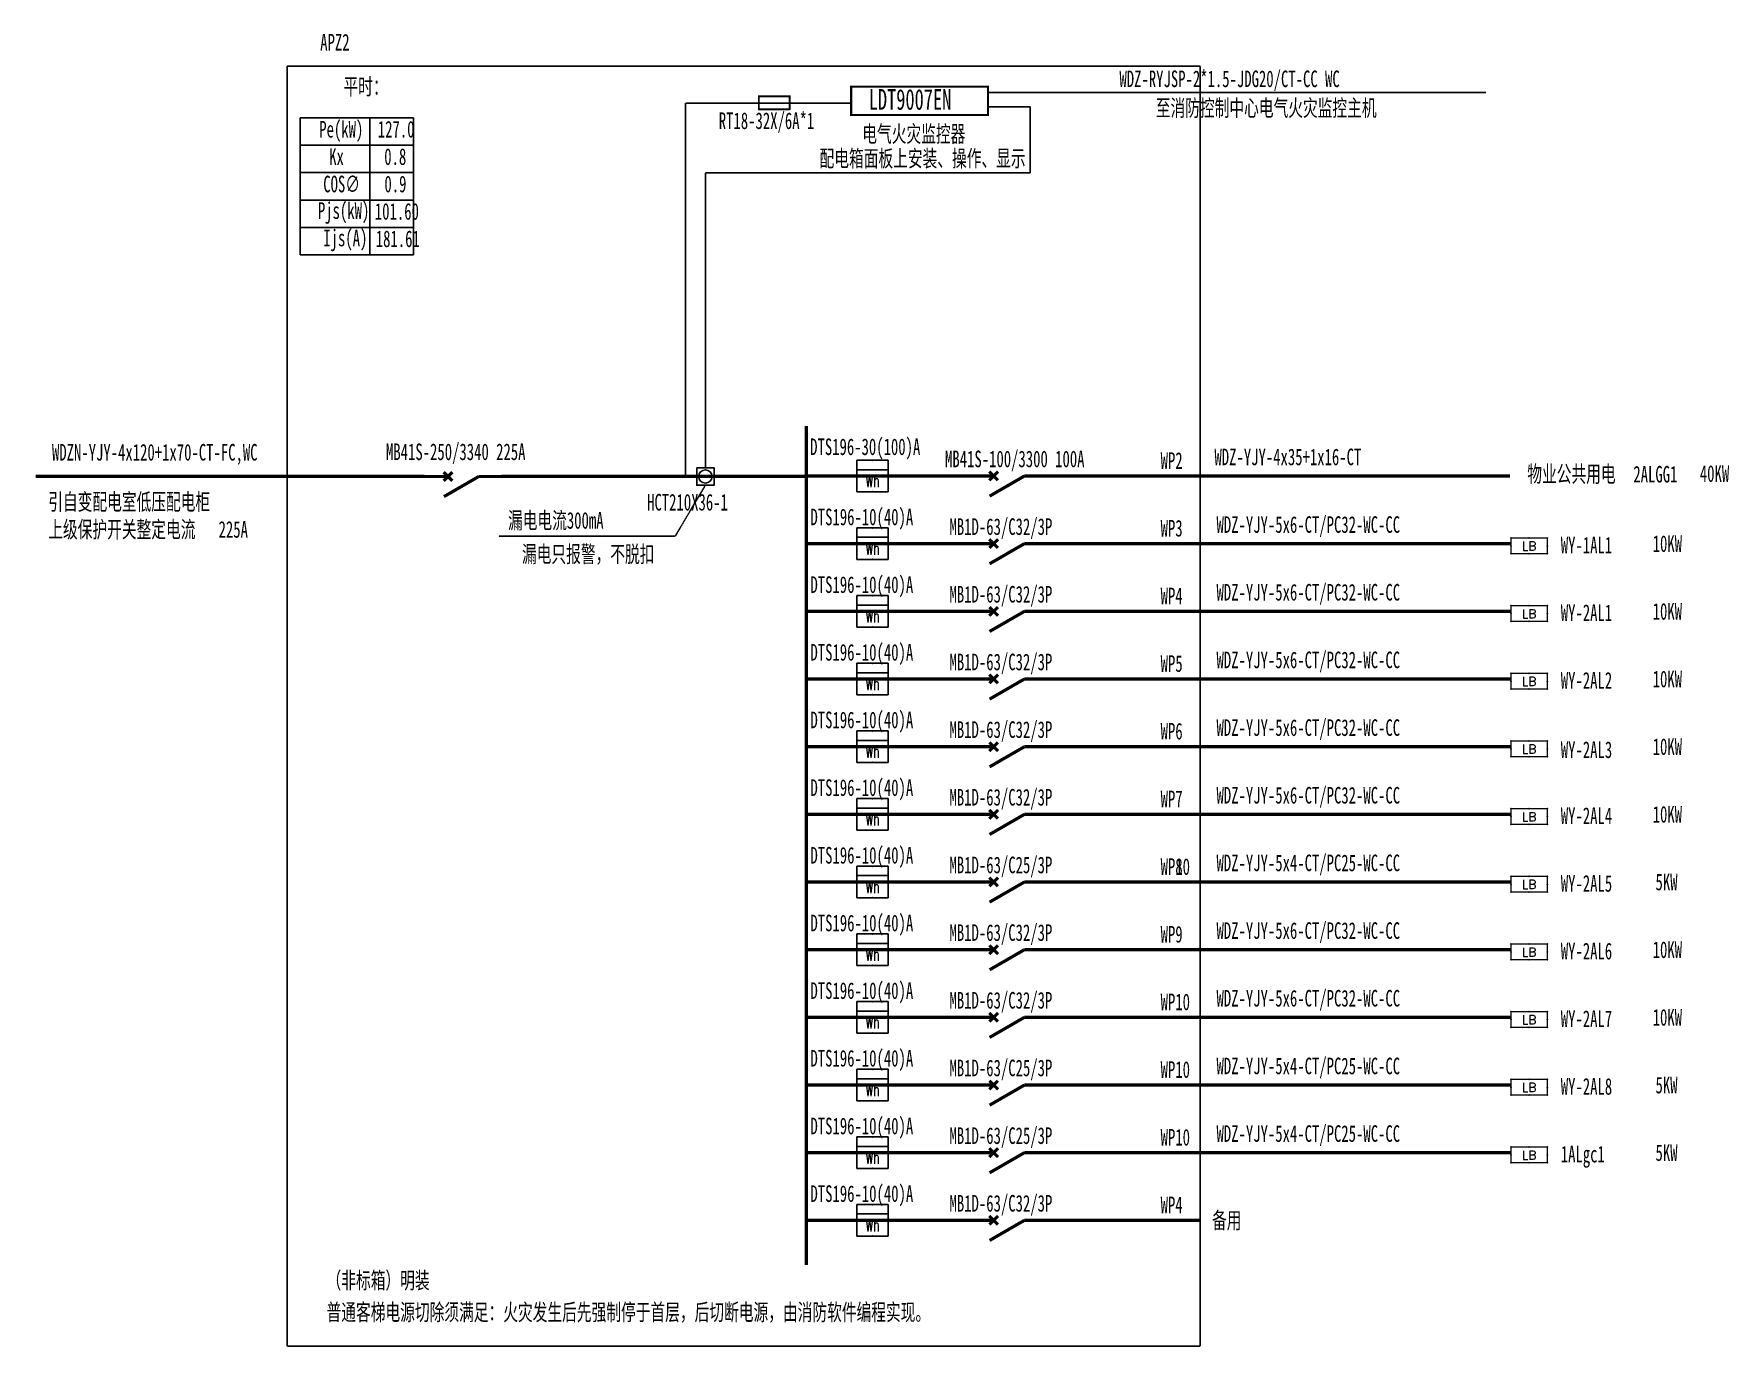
# Model space of a CAD drawing. Extents: x 970372 to 972822, y 83837 to 85734.
import ezdxf
from ezdxf.enums import TextEntityAlignment as Align

# ---------------------------------------------------------------- set-up
doc = ezdxf.new("R2010")
doc.units = 0
doc.header["$MEASUREMENT"] = 0
doc.linetypes.add('DASH', pattern=[0.35, 0.25, -0.1])
doc.layers.add('E-TEXT-PLAN', color=7, linetype='Continuous')
doc.layers.add('WIRE-照明', color=1, linetype='Continuous')
doc.styles.add('_COMPLEX', font='complex_.ttf', dxfattribs={"width": 0.6, "bigfont": 'BY-CHN.SHX'})
doc.styles.add('_TCH_LABEL', font='COMPLEX', dxfattribs={"bigfont": 'GBCBIG'})
doc.styles.add('宋体', font='', dxfattribs={"width": 0.65})
doc.styles.get('宋体').set_extended_font_data('SimSun')

# ---------------------------------------------------------------- blocks, each defined once
blk = doc.blocks.new('$equip_U$00000451(DESKTOP-630LEBU)')
at = {"const_width": 0.06}
blk.add_lwpolyline([(-0.82, 0.7), (0.82, 0.7), (0.82, 0), (-0.82, 0)], close=True, dxfattribs=at)
for p in [(-0.82, 0.7), (-0.82, 0.35), (-0.82, 0), (0, 0.7), (0, 0), (0.82, 0.7), (0.82, 0.35), (0.82, 0)]:
    blk.add_point(p)
at = {"color": 7, "style": '_TCH_LABEL'}
blk.add_attdef('$TEXT$', text='', height=0.4, dxfattribs=at).set_placement((0.001, 0.34), align=Align.MIDDLE_CENTER)
at = {"color": 7, "style": '_TCH_LABEL', "flags": 1}
for tag in ['A', 'REMARK']:
    blk.add_attdef(tag, text='', height=0.000025, dxfattribs=at).set_placement((0, 0), align=Align.MIDDLE_CENTER)
blk = doc.blocks.new('$equip$00001333')
for p, q in [((-0.5, 0.5), (-0.5, -0.5)), ((0.5, 0.5), (-0.5, 0.5)), ((-0.5, 0.2), (0.5, 0.2)), ((0.5, -0.5), (0.5, 0.5)), ((-0.5, -0.5), (0.5, -0.5))]:
    blk.add_line(p, q)
for p in [(-0.5, 0), (0, 0.5), (0.5, 0), (0, -0.5)]:
    blk.add_point(p)
at = {"style": '_COMPLEX', "width": 0.6}
blk.add_text('Wh', height=0.4, dxfattribs=at).set_placement((0, -0.35), align=Align.CENTER)
at = {"flags": 9}
blk.add_attdef('A', (0, 0), '', height=0.00002, dxfattribs=at)
blk = doc.blocks.new('A$C724342C4')
at = {"layer": 'WIRE-照明', "color": 3, "linetype": 'Continuous', "const_width": 50}
for points in [[(0, 0), (-369, 0), (-369, 0)], [(68, -68), (-68, 68)], [(-68, -68), (68, 68)], [(483, 0), (-64, -316)], [(837, 0), (483, 0), (483, 0)]]:
    blk.add_lwpolyline(points, dxfattribs=at)
blk = doc.blocks.new('漏电探头')
at = {"layer": 'E-TEXT-PLAN', "color": 3}
blk.add_lwpolyline([(-188, 377), (-188, 0), (188, 0), (188, 377)], close=True, dxfattribs=at)
blk.add_circle((0, 188), 144, dxfattribs=at)

msp = doc.modelspace()

# ---------------------------------------------------------------- linework, layer by layer
at = {"color": 0, "linetype": 'DASH'}
for p, q in [((971313.5, 85634.1), (971313.5, 85094.4)), ((971313.5, 85634.1), (971552.5, 85634.1)), ((972470.6, 85649.6), (971750.8, 85649.6)), ((971812, 85629), (971750.8, 85629)), ((971812, 85533.3), (971812, 85629)), ((971342.3, 85533.3), (971812, 85533.3)), ((971342.3, 85107), (971342.3, 85533.3)), ((971342.3, 85081.8), (971298.7, 85008.1)), ((971043.7, 85008.1), (971298.7, 85008.1))]:
    msp.add_line(p, q, dxfattribs=at)
at = {"color": 0, "linetype": 'ByBlock'}
for p, q in [((970756.7, 85612.9), (970756.7, 85414.9)), ((970756.7, 85612.9), (970920.6, 85612.9)), ((970857.3, 85612.9), (970857.3, 85414.9)), ((970920.6, 85612.9), (970920.6, 85414.9)), ((970756.7, 85573.3), (970920.6, 85573.3)), ((970756.7, 85533.7), (970920.6, 85533.7)), ((970756.7, 85494.1), (970920.6, 85494.1)), ((970756.7, 85454.5), (970920.6, 85454.5)), ((970756.7, 85414.9), (970920.6, 85414.9))]:
    msp.add_line(p, q, dxfattribs=at)
at = {"color": 0, "linetype": 'DASH'}
msp.add_lwpolyline([(970737.8, 83837), (972057.4, 83837), (972057.4, 85687.5), (970737.8, 85687.5)], close=True, dxfattribs=at)
at = {"color": 0, "linetype": 'Continuous'}
for points, const_width in [([(971552.9, 85615.5), (971552.9, 85658.1), (971750.8, 85658.1), (971750.8, 85617), (971552.1, 85617)], 3.21), ([(971464.3, 85624.2), (971464.3, 85644), (971419.6, 85644), (971419.6, 85625.4), (971464.3, 85625.4)], 2.81)]:
    msp.add_lwpolyline(points, dxfattribs=dict(at, const_width=const_width))
at = {"color": 0}
for points, const_width in [([(971488.2, 85167.4), (971488.2, 83954.3)], 4.41), ([(970936.3, 85094.4), (970374.2, 85094.4)], 4.8), ([(971047.4, 85094.4), (971488.2, 85094.4)], 4.8), ([(971725, 85095.1), (971488.2, 85095.1)], 4.8), ([(972505.4, 85095.1), (971836.1, 85095.1)], 4.8), ([(971725, 84997.3), (971488.2, 84997.3)], 4.8), ([(972506.6, 84997.3), (971836.1, 84997.3)], 4.8), ([(971725, 84899.4), (971488.2, 84899.4)], 4.8), ([(972506.6, 84899.4), (971836.1, 84899.4)], 4.8), ([(971725, 84801.6), (971488.2, 84801.6)], 4.8), ([(972506.6, 84801.6), (971836.1, 84801.6)], 4.8), ([(971725, 84703.7), (971488.2, 84703.7)], 4.8), ([(972506.6, 84703.7), (971836.1, 84703.7)], 4.8), ([(971725, 84605.9), (971488.2, 84605.9)], 4.8), ([(972506.6, 84605.9), (971836.1, 84605.9)], 4.8), ([(971725, 84508.1), (971488.2, 84508.1)], 4.8), ([(972506.6, 84508.1), (971836.1, 84508.1)], 4.8), ([(971725, 84410.2), (971488.2, 84410.2)], 4.8), ([(972506.6, 84410.2), (971836.1, 84410.2)], 4.8), ([(971725, 84312.4), (971488.2, 84312.4)], 4.8), ([(972506.6, 84312.4), (971836.1, 84312.4)], 4.8), ([(971725, 84214.5), (971488.2, 84214.5)], 4.8), ([(972506.6, 84214.5), (971836.1, 84214.5)], 4.8), ([(971725, 84116.7), (971488.2, 84116.7)], 4.8), ([(972506.6, 84116.7), (971836.1, 84116.7)], 4.8), ([(971725, 84018.9), (971488.2, 84018.9)], 4.8), ([(972057.4, 84018.9), (971836.1, 84018.9)], 4.8)]:
    msp.add_lwpolyline(points, dxfattribs=dict(at, const_width=const_width))

# ---------------------------------------------------------------- block references
for name, p, xscale, yscale, zscale in [('A$C724342C4', (970970.3, 85094.4), 0.09216000000000002, 0.09216000000000002, 0.09216000000000002), ('漏电探头', (971342.3, 85081.8), 0.06686666746377945, 0.06686666746377945, 0.06686666746377945), ('$equip$00001333', (971583.8, 85095.1), 45.6, 45.6, 45.6), ('A$C724342C4', (971759, 85095.1), 0.09216000000000002, 0.09216000000000002, 0.09216000000000002), ('$equip$00001333', (971583.8, 84997.3), 45.6, 45.6, 45.6), ('A$C724342C4', (971759, 84997.3), 0.09216000000000002, 0.09216000000000002, 0.09216000000000002), ('$equip$00001333', (971583.8, 84899.4), 45.6, 45.6, 45.6), ('A$C724342C4', (971759, 84899.4), 0.09216000000000002, 0.09216000000000002, 0.09216000000000002), ('$equip$00001333', (971583.8, 84801.6), 45.6, 45.6, 45.6), ('A$C724342C4', (971759, 84801.6), 0.09216000000000002, 0.09216000000000002, 0.09216000000000002), ('$equip$00001333', (971583.8, 84703.7), 45.6, 45.6, 45.6), ('A$C724342C4', (971759, 84703.7), 0.09216000000000002, 0.09216000000000002, 0.09216000000000002), ('$equip$00001333', (971583.8, 84605.9), 45.6, 45.6, 45.6), ('A$C724342C4', (971759, 84605.9), 0.09216000000000002, 0.09216000000000002, 0.09216000000000002), ('$equip$00001333', (971583.8, 84508.1), 45.6, 45.6, 45.6), ('A$C724342C4', (971759, 84508.1), 0.09216000000000002, 0.09216000000000002, 0.09216000000000002), ('$equip$00001333', (971583.8, 84410.2), 45.6, 45.6, 45.6), ('A$C724342C4', (971759, 84410.2), 0.09216000000000002, 0.09216000000000002, 0.09216000000000002), ('$equip$00001333', (971583.8, 84312.4), 45.6, 45.6, 45.6), ('A$C724342C4', (971759, 84312.4), 0.09216000000000002, 0.09216000000000002, 0.09216000000000002), ('$equip$00001333', (971583.8, 84214.5), 45.6, 45.6, 45.6), ('A$C724342C4', (971759, 84214.5), 0.09216000000000002, 0.09216000000000002, 0.09216000000000002), ('$equip$00001333', (971583.8, 84116.7), 45.6, 45.6, 45.6), ('A$C724342C4', (971759, 84116.7), 0.09216000000000002, 0.09216000000000002, 0.09216000000000002), ('$equip$00001333', (971583.8, 84018.9), 45.6, 45.6, 45.6), ('A$C724342C4', (971759, 84018.9), 0.09216000000000002, 0.09216000000000002, 0.09216000000000002)]:
    msp.add_blockref(name, p, dxfattribs=dict(at, xscale=xscale, yscale=yscale, zscale=zscale))
at = {"color": 0, "xscale": 32, "yscale": 32, "zscale": 32}
for p in [(972532.8, 84982.9), (972532.8, 84885), (972532.8, 84787.2), (972532.8, 84689.4), (972532.8, 84591.5), (972532.8, 84493.7), (972532.8, 84395.8), (972532.8, 84298), (972532.8, 84200.2), (972532.8, 84102.3)]:
    msp.add_blockref('$equip_U$00000451(DESKTOP-630LEBU)', p, dxfattribs=at).add_auto_attribs({'$TEXT$': 'LB'})

# ---------------------------------------------------------------- texts
at = {"color": 0, "style": '宋体', "width": 0.65}
for s, p in [('APZ2', (970785.6, 85710.3)), ('WDZ-RYJSP-2*1.5-JDG20/CT-CC WC', (971940.8, 85657.4)), ('平时：', (970819.3, 85646.2)), ('至消防控制中心电气火灾监控主机', (971993.3, 85615.3)), ('Pe(kW)', (970784.2, 85584.5)), ('127.0', (970868.9, 85584.5)), ('电气火灾监控器', (971569.1, 85577.8)), ('Kx', (970798.6, 85544.9)), ('0.8', (970878.2, 85544.9)), ('配电箱面板上安装、操作、显示', (971507.3, 85542.3)), ('COS∅', (970790, 85505.3)), ('0.9', (970878.4, 85505.3)), ('Pjs(kW)', (970782.3, 85466.9)), ('101.60', (970864.6, 85465.7)), ('Ijs(A)', (970790.1, 85427.3)), ('181.61', (970865.9, 85426.1)), ('WDZN-YJY-4x120+1x70-CT-FC,WC', (970397.9, 85117.4)), ('WP2', (972000.3, 85105.4)), ('WDZ-YJY-4x35+1x16-CT', (972078.1, 85110.7)), ('物业公共用电', (972530.3, 85086.1)), ('2ALGG1', (972683.6, 85085.7)), ('40KW', (972779.7, 85086.6)), ('引自变配电室低压配电柜', (970392.5, 85045.8)), ('漏电电流300mA', (971057, 85018.9)), ('上级保护开关整定电流', (970392.5, 85005.9)), ('225A', (970638.7, 85005.9)), ('WP3', (972000.3, 85007.6)), ('WDZ-YJY-5x6-CT/PC32-WC-CC', (972081.1, 85012.9)), ('漏电只报警，不脱扣', (971077.2, 84970.2)), ('WY-1AL1', (972578.7, 84983.2)), ('10KW', (972711.5, 84985.3)), ('WP4', (972000.3, 84909.7)), ('WDZ-YJY-5x6-CT/PC32-WC-CC', (972081.1, 84915)), ('WY-2AL1', (972578.7, 84885.4)), ('10KW', (972711.5, 84887.4)), ('WP5', (972000.3, 84811.9)), ('WDZ-YJY-5x6-CT/PC32-WC-CC', (972081.1, 84817.2)), ('WY-2AL2', (972578.7, 84787.6)), ('10KW', (972711.5, 84789.6)), ('WP6', (972000.3, 84714.1)), ('WDZ-YJY-5x6-CT/PC32-WC-CC', (972081.1, 84719.3)), ('WY-2AL3', (972578.7, 84687.3)), ('10KW', (972711.5, 84691.8)), ('WP7', (972000.3, 84616.2)), ('WDZ-YJY-5x6-CT/PC32-WC-CC', (972081.1, 84621.5)), ('WY-2AL4', (972578.7, 84591.9)), ('10KW', (972711.5, 84593.9)), ('WP10', (972000.3, 84518.4)), ('WP8', (972000.3, 84518.4)), ('WDZ-YJY-5x4-CT/PC25-WC-CC', (972081.1, 84523.7)), ('WY-2AL5', (972578.7, 84494)), ('5KW', (972715.6, 84496.1)), ('WP9', (972000.3, 84420.5)), ('WDZ-YJY-5x6-CT/PC32-WC-CC', (972081.1, 84425.8)), ('WY-2AL6', (972578.7, 84396.2)), ('10KW', (972711.5, 84398.2)), ('WP10', (972000.3, 84322.7)), ('WDZ-YJY-5x6-CT/PC32-WC-CC', (972081.1, 84328)), ('WY-2AL7', (972578.7, 84298.4)), ('10KW', (972711.5, 84300.4)), ('WP10', (972000.3, 84224.9)), ('WDZ-YJY-5x4-CT/PC25-WC-CC', (972081.1, 84230.1)), ('WY-2AL8', (972578.7, 84200.5)), ('5KW', (972715.6, 84202.5)), ('WP10', (972000.3, 84127)), ('WDZ-YJY-5x4-CT/PC25-WC-CC', (972081.1, 84132.3)), ('1ALgc1', (972578.7, 84102.7)), ('5KW', (972715.6, 84104.7)), ('WP4', (972000.3, 84029.2)), ('备用', (972074.6, 84006.9)), ('（非标箱）明装', (970794.8, 83920.1)), ('普通客梯电源切除须满足：火灾发生后先强制停于首层，后切断电源，由消防软件编程实现。', (970794.8, 83874.1))]:
    msp.add_text(s, height=24, dxfattribs=at).set_placement(p)
at = {"color": 1, "style": '宋体', "width": 0.65}
for s, height, p in [('LDT9007EN', 30, (971578.4, 85624.6)), ('HCT210X36-1', 24, (971258.1, 85045.2)), ('MB1D-63/C32/3P', 24, (971695.2, 85009.9)), ('MB1D-63/C32/3P', 24, (971695.2, 84912.1)), ('MB1D-63/C32/3P', 24, (971695.2, 84814.2)), ('MB1D-63/C32/3P', 24, (971695.2, 84716.4)), ('MB1D-63/C32/3P', 24, (971695.2, 84618.6)), ('MB1D-63/C32/3P', 24, (971695.2, 84422.9)), ('MB1D-63/C32/3P', 24, (971695.2, 84325)), ('MB1D-63/C32/3P', 24, (971695.2, 84031.5))]:
    msp.add_text(s, height=height, dxfattribs=at).set_placement(p)
at = {"color": 3, "style": '宋体', "width": 0.65}
msp.add_text('RT18-32X/6A*1', height=24, dxfattribs=at).set_placement((971361.7, 85596.8))
at = {"color": 2, "style": '宋体', "width": 0.65}
msp.add_text('MB41S-250/3340 225A', height=24, dxfattribs=at).set_placement((970880.7, 85118.1))
at = {"color": 190, "style": '宋体', "width": 0.65}
msp.add_text('DTS196-30(100)A', height=24, dxfattribs=at).set_placement((971493.8, 85125.4))
at = {"color": 6, "style": '宋体', "width": 0.65}
msp.add_text('MB41S-100/3300 100A', height=24, dxfattribs=at).set_placement((971688.7, 85107.8))
at = {"color": 30, "style": '宋体', "width": 0.65}
for p in [(971494.2, 85023.9), (971494.2, 84926), (971494.2, 84828.2), (971494.2, 84730.4), (971494.2, 84632.5), (971494.2, 84534.7), (971494.2, 84436.8), (971494.2, 84339), (971494.2, 84241.2), (971494.2, 84143.3), (971494.2, 84045.5)]:
    msp.add_text('DTS196-10(40)A', height=24, dxfattribs=at).set_placement(p)
at = {"color": 4, "style": '宋体', "width": 0.65}
for p in [(971695.2, 84520.7), (971695.2, 84227.2), (971695.2, 84129.3)]:
    msp.add_text('MB1D-63/C25/3P', height=24, dxfattribs=at).set_placement(p)

doc.saveas('drawing.dxf')
